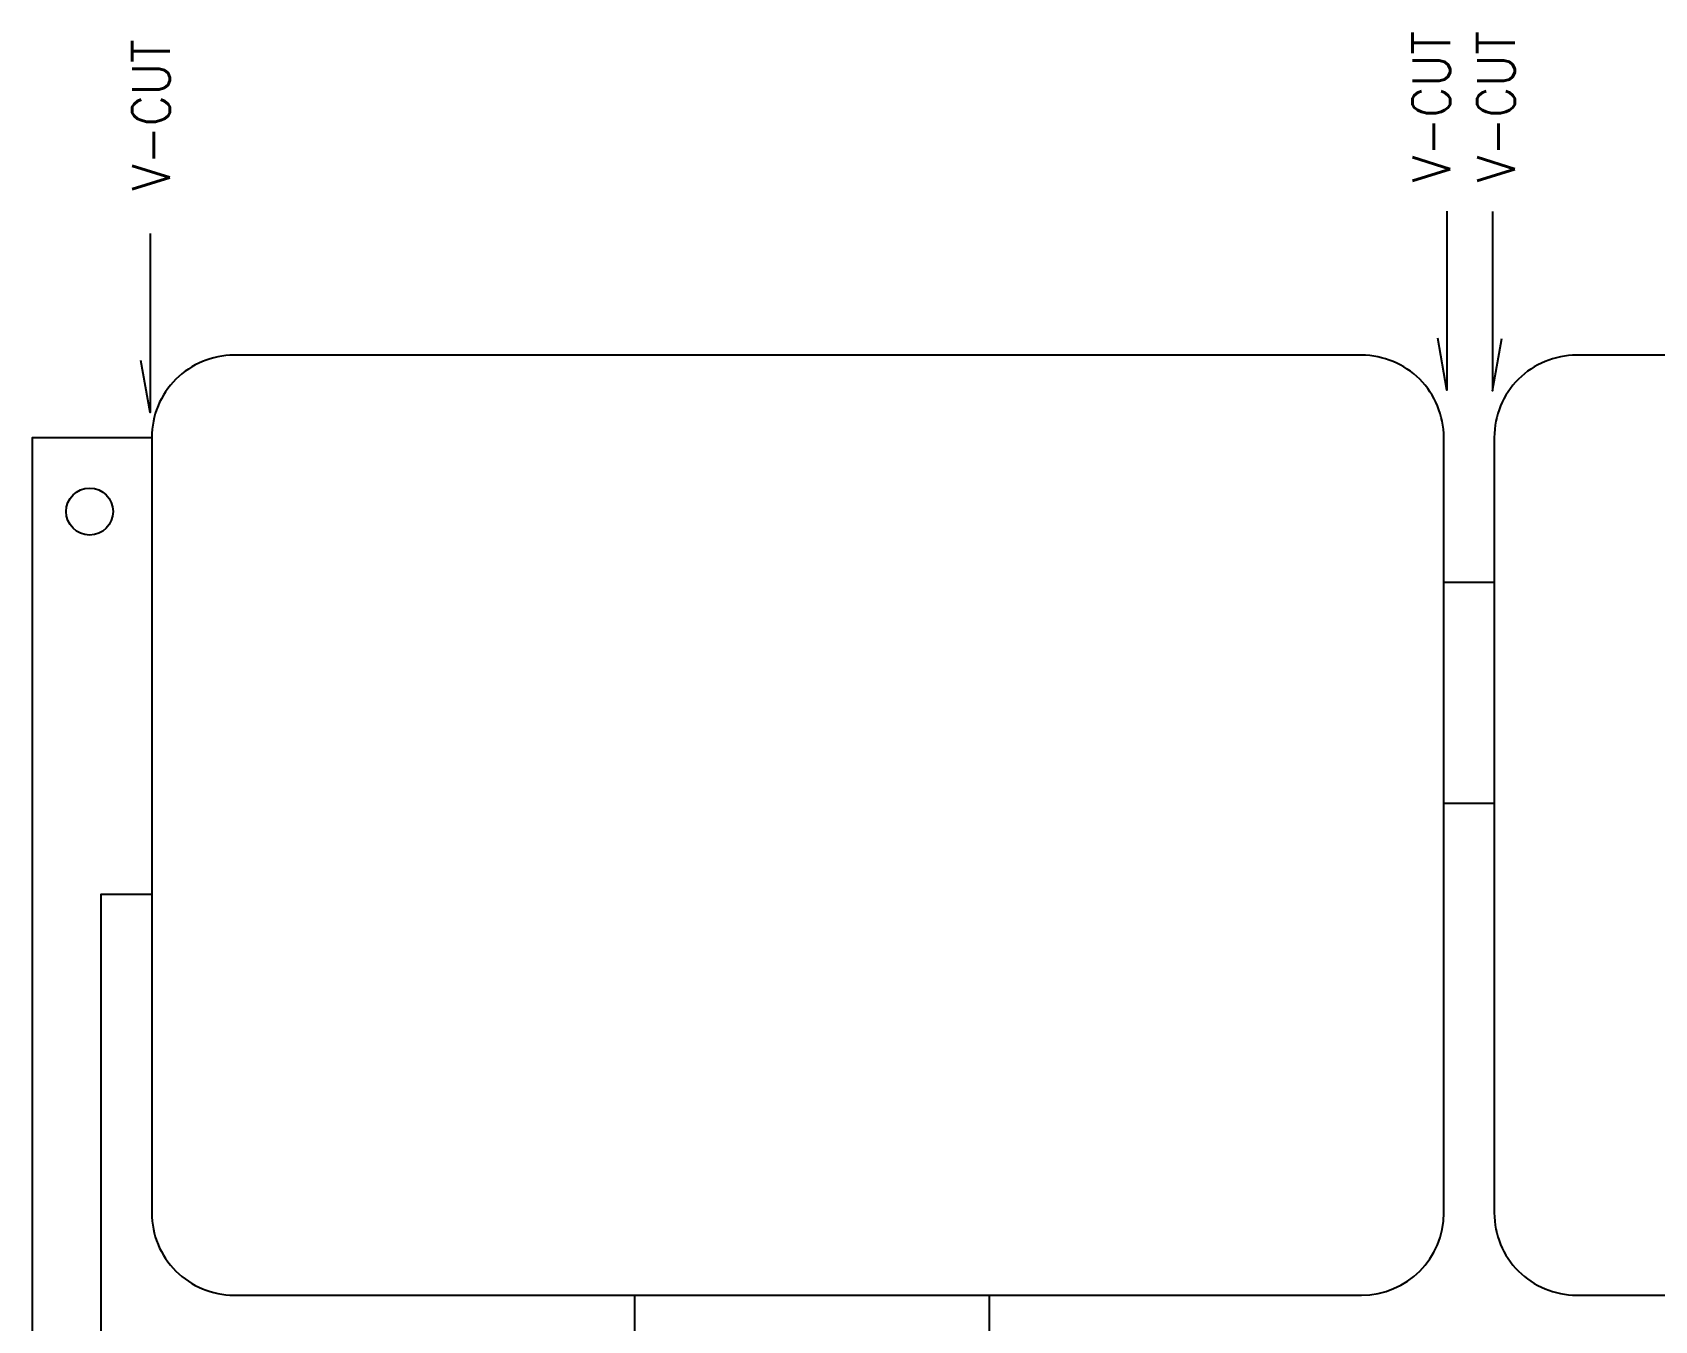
# Model space of a CAD drawing. Extents: x 24 to 162, y 5 to 143.
# Drawn here: x 23.5 to 92.6, y 88 to 142.8 of the extents above; entities that cross this region are included whole.
import ezdxf

# ---------------------------------------------------------------- set-up
doc = ezdxf.new("R2010")
doc.units = 0
doc.layers.add('BG_OUTLINE', color=7, linetype='CONTINUOUS')
doc.layers.add('PIN_BOTTOM', color=1, linetype='CONTINUOUS')
doc.styles.get("Standard").update_dxf_attribs({"font": 'STANDARD'})

msp = doc.modelspace()

# ---------------------------------------------------------------- linework, layer by layer
at = {"layer": 'BG_OUTLINE'}
for points in [[(83.76031, 135.246618), (83.76031, 127.626618), (83.371182, 129.842514)], [(85.705442, 135.224266), (85.705442, 127.604266), (86.09457, 129.820162)], [(28.556204, 134.29234), (28.556204, 126.67234), (28.167076, 128.888236)], [(28.629356, 8.286242), (23.549356, 8.286242), (23.549356, 125.614176), (28.629356, 125.614176), (28.629356, 101.14915)], [(28.629356, 27.72791), (26.455624, 27.72791), (26.455624, 59.228482), (28.629356, 59.228482), (28.629356, 71.924418), (26.469848, 71.924418), (26.469848, 106.17327), (28.629356, 106.17327)]]:
    msp.add_lwpolyline(points, dxfattribs=at)
for points in [[(32.12973, 89.114376), (80.129634, 89.114376, 0.414205), (83.629246, 92.614242), (83.629246, 125.614176, 0.414226), (80.129634, 129.114296), (32.12973, 129.114296, 0.414268), (28.629356, 125.614176), (28.629356, 92.614242, 0.414248)], [(89.27973, 89.114376), (137.279634, 89.114376, 0.414205), (140.779246, 92.614242), (140.779246, 125.614176, 0.414226), (137.279634, 129.114296), (89.27973, 129.114296, 0.414268), (85.779356, 125.614176), (85.779356, 92.614242, 0.414248)]]:
    msp.add_lwpolyline(points, format="xyb", close=True, dxfattribs=at)
for points in [[(83.629246, 110.035086), (83.629246, 119.458486), (85.779356, 119.458486), (85.779356, 110.035086)], [(49.190402, 86.950296), (49.190402, 89.114376), (64.281812, 89.114376), (64.281812, 86.950296)]]:
    msp.add_lwpolyline(points, close=True, dxfattribs=at)
at = {"layer": 'PIN_BOTTOM'}
msp.add_circle((25.983946, 122.461528), 0.999998, dxfattribs=at)

# ---------------------------------------------------------------- texts
at = {"layer": 'BG_OUTLINE'}
for p in [(29.397198, 136.115298), (83.894422, 136.47547), (86.649052, 136.47547)]:
    msp.add_text('V-CUT', height=1.6002, rotation=90, dxfattribs=at).set_placement(p)

doc.saveas('drawing.dxf')
